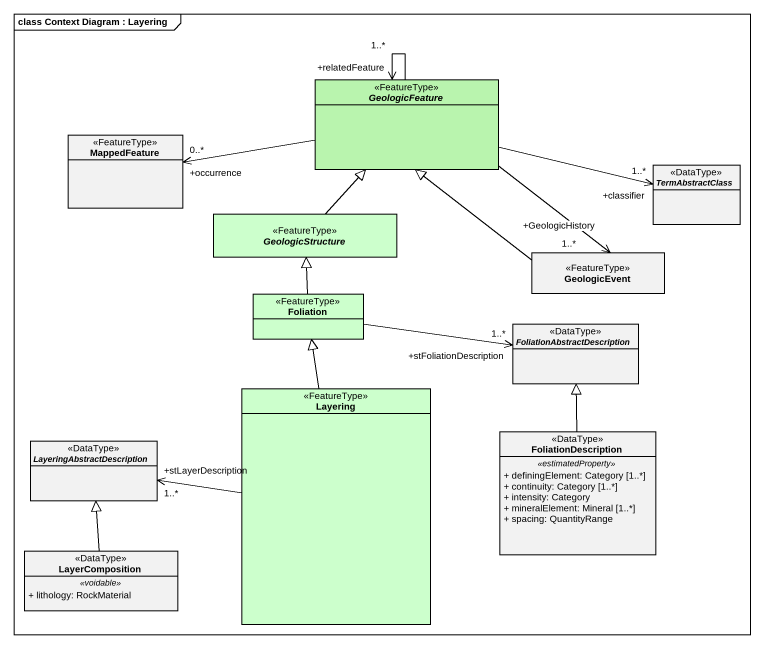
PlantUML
@startuml
mainframe class Context Diagram : Layering
hide circle
hide empty members
skinparam classAttributeIconSize 0
abstract class GeologicFeature <<FeatureType>> #B9F4AE
class MappedFeature <<FeatureType>>
abstract class TermAbstractClass <<DataType>>
abstract class GeologicStructure <<FeatureType>> #CCFFCC
class GeologicEvent <<FeatureType>>
class Foliation <<FeatureType>> #CCFFCC
abstract class FoliationAbstractDescription <<DataType>>
class Layering <<FeatureType>> #CCFFCC
abstract class LayeringAbstractDescription <<DataType>>
class FoliationDescription <<DataType>> {
  .. <<estimatedProperty>> ..
  + definingElement: Category [1..*]
  + continuity: Category [1..*]
  + intensity: Category
  + mineralElement: Mineral [1..*]
  + spacing: QuantityRange
}
class LayerComposition <<DataType>> {
  .. <<voidable>> ..
  + lithology: RockMaterial
}
GeologicFeature --> "+relatedFeature\n1..*" GeologicFeature
GeologicFeature -left-> "+occurrence\n0..*" MappedFeature
GeologicFeature -right-> "+classifier\n1..*" TermAbstractClass
GeologicFeature --> "+GeologicHistory\n1..*" GeologicEvent
GeologicStructure -up-|> GeologicFeature
GeologicEvent -up-|> GeologicFeature
Foliation -up-|> GeologicStructure
Foliation -right-> "+stFoliationDescription\n1..*" FoliationAbstractDescription
Layering -up-|> Foliation
Layering -left-> "+stLayerDescription\n1..*" LayeringAbstractDescription
FoliationDescription -up-|> FoliationAbstractDescription
LayerComposition -up-|> LayeringAbstractDescription
@enduml
